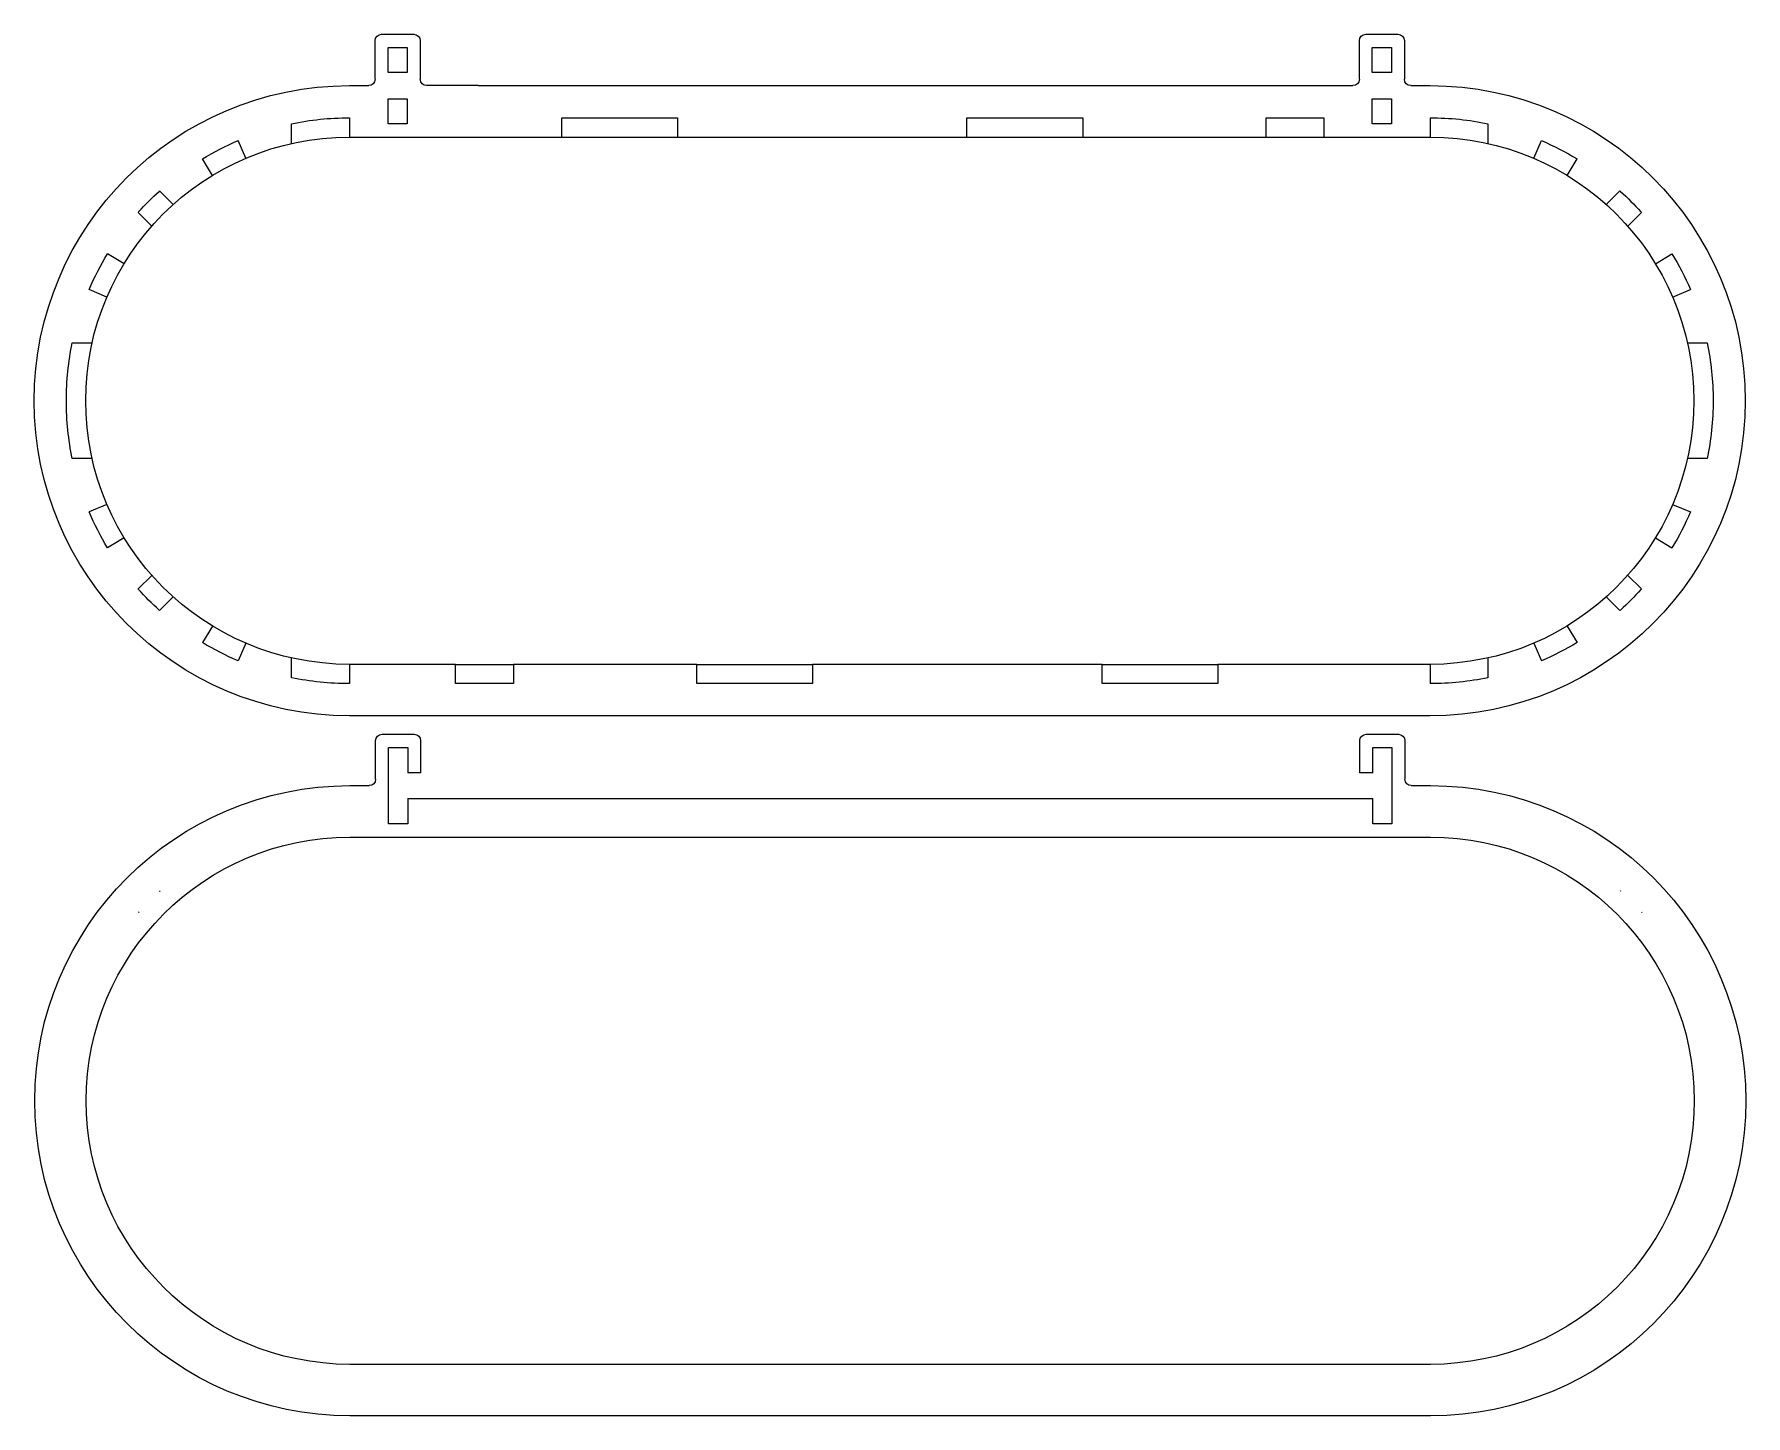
# Model space of a CAD drawing. Header units: millimetres. Extents: x -1381 to 521, y -496 to 496.
# Drawn here: x 20.6 to 286.7, y 20.4 to 235.2 of the extents above; entities that cross this region are included whole.
import ezdxf

# ---------------------------------------------------------------- set-up
doc = ezdxf.new("R2010")
doc.units = ezdxf.units.MM
doc.header["$MEASUREMENT"] = 0
doc.layers.add('layer 1', color=7, linetype='Continuous')

msp = doc.modelspace()

# ---------------------------------------------------------------- linework, layer by layer
at = {"layer": 'layer 1', "color": 250, "lineweight": 9}
for points in [[(73.5762, 234.2395), (73.5762, 234.7918), (74.0239, 235.2395), (74.5762, 235.2395)], [(73.5762, 228.2395), (73.5762, 228.2395), (73.5762, 234.2395), (73.5762, 234.2395)], [(74.5762, 235.2395), (74.5762, 235.2395), (79.5764, 235.2395), (79.5764, 235.2395)], [(80.5762, 234.2597), (80.5762, 234.2597), (80.5762, 228.2193), (80.5762, 228.2193)], [(226.5762, 234.2395), (226.5762, 234.7918), (227.0239, 235.2395), (227.5762, 235.2395)], [(226.5762, 228.2397), (226.5762, 228.2397), (226.5762, 234.2395), (226.5762, 234.2395)], [(227.5762, 235.2395), (227.5762, 235.2395), (232.5764, 235.2395), (232.5764, 235.2395)], [(233.5762, 234.2597), (233.5762, 234.2597), (233.5762, 228.2397), (233.5762, 228.2397)], [(69.5762, 227.2395), (69.5762, 227.2395), (72.5762, 227.2395), (72.5762, 227.2395)], [(73.5762, 228.2395), (73.5762, 227.6872), (73.1285, 227.2395), (72.5762, 227.2395)], [(89.5762, 227.2395), (89.5762, 227.2395), (81.576, 227.2395), (81.576, 227.2395)], [(89.5762, 227.2395), (89.5762, 227.2395), (217.5762, 227.2395), (217.5762, 227.2395)], [(217.5762, 227.2395), (217.5762, 227.2395), (225.5762, 227.2395), (225.5762, 227.2395)], [(226.5762, 228.2397), (226.5762, 227.6874), (226.1285, 227.2397), (225.5762, 227.2397)], [(234.5764, 227.2397), (234.0241, 227.2397), (233.5764, 227.6874), (233.5764, 228.2397)], [(234.5764, 227.2395), (234.5764, 227.2395), (237.5762, 227.2395), (237.5762, 227.2395)], [(60.5762, 221.3183), (63.4814, 221.9221), (66.4918, 222.2395), (69.5762, 222.2395)], [(60.5762, 218.2486), (60.5762, 218.2486), (60.5762, 221.3182), (60.5762, 221.3182)], [(69.5762, 222.2395), (69.5762, 222.2395), (69.5762, 219.2395), (69.5762, 219.2395)], [(237.5762, 222.2395), (240.6606, 222.2395), (243.6709, 221.922), (246.5762, 221.3182)], [(237.5762, 222.2395), (237.5762, 222.2395), (237.5762, 219.2395), (237.5762, 219.2395)], [(246.5762, 221.3182), (246.5762, 221.3182), (246.5762, 218.2486), (246.5762, 218.2486)], [(46.7115, 215.8397), (48.4859, 216.9211), (50.343, 217.8804), (52.2709, 218.7059)], [(53.4508, 215.9467), (53.4508, 215.9467), (52.2709, 218.7058), (52.2709, 218.7058)], [(69.5762, 219.2395), (69.5762, 219.2395), (73.5762, 219.2395), (73.5762, 219.2395)], [(73.5762, 219.2395), (73.5762, 219.2395), (89.5762, 219.2395), (89.5762, 219.2395)], [(89.5762, 219.2395), (89.5762, 219.2395), (102.5762, 219.2395), (102.5762, 219.2395)], [(102.5762, 219.2395), (102.5762, 219.2395), (120.5762, 219.2395), (120.5762, 219.2395)], [(120.5762, 219.2395), (120.5762, 219.2395), (165.5762, 219.2395), (165.5762, 219.2395)], [(165.5762, 219.2395), (165.5762, 219.2395), (183.5762, 219.2395), (183.5762, 219.2395)], [(183.5762, 219.2395), (183.5762, 219.2395), (212.0762, 219.2395), (212.0762, 219.2395)], [(212.0762, 219.2395), (212.0762, 219.2395), (221.0762, 219.2395), (221.0762, 219.2395)], [(221.0762, 219.2395), (221.0762, 219.2395), (233.5762, 219.2395), (233.5762, 219.2395)], [(233.5762, 219.2395), (233.5762, 219.2395), (237.5762, 219.2395), (237.5762, 219.2395)], [(253.7016, 215.9467), (253.7016, 215.9467), (254.8815, 218.7058), (254.8815, 218.7058)], [(254.8815, 218.7058), (256.8094, 217.8803), (258.6664, 216.9209), (260.4409, 215.8396)], [(48.2706, 213.276), (48.2706, 213.276), (46.7115, 215.8398), (46.7115, 215.8398)], [(258.8819, 213.276), (258.8819, 213.276), (260.4409, 215.8397), (260.4409, 215.8397)], [(36.807, 207.6029), (37.809, 208.7203), (38.8674, 209.7865), (39.9776, 210.7963)], [(39.9776, 210.7963), (39.9776, 210.7963), (40.0606, 210.8714), (40.0606, 210.8714)], [(42.233, 208.6992), (42.233, 208.6992), (40.0606, 210.8714), (40.0606, 210.8714)], [(264.9679, 208.7472), (264.9679, 208.7472), (267.0893, 210.8685), (267.0893, 210.8685)], [(267.1748, 210.7965), (267.1748, 210.7965), (267.0893, 210.8685), (267.0893, 210.8685)], [(267.1748, 210.7965), (268.285, 209.7866), (269.3434, 208.7206), (270.3454, 207.603)], [(36.807, 207.6029), (36.807, 207.6029), (36.7335, 207.5185), (36.7335, 207.5185)], [(270.3454, 207.603), (270.3454, 207.603), (270.4194, 207.5186), (270.4194, 207.5186)], [(36.7335, 207.5185), (36.7335, 207.5185), (38.9059, 205.3462), (38.9059, 205.3462)], [(270.4194, 207.5186), (270.4194, 207.5186), (268.295, 205.3944), (268.295, 205.3944)], [(29.11, 195.5447), (29.9355, 197.4725), (30.8948, 199.3296), (31.9762, 201.1041)], [(34.5398, 199.5451), (34.5398, 199.5451), (31.9761, 201.1041), (31.9761, 201.1041)], [(272.6127, 199.5451), (272.6127, 199.5451), (275.1764, 201.1041), (275.1764, 201.1041)], [(275.1764, 201.1041), (276.2578, 199.3297), (277.2171, 197.4726), (278.0426, 195.5447)], [(31.869, 194.3648), (31.869, 194.3648), (29.1099, 195.5447), (29.1099, 195.5447)], [(275.2834, 194.3648), (275.2834, 194.3648), (278.0425, 195.5447), (278.0425, 195.5447)], [(26.4975, 187.2394), (26.4975, 187.2394), (29.5671, 187.2394), (29.5671, 187.2394)], [(277.5853, 187.2394), (277.5853, 187.2394), (280.6549, 187.2394), (280.6549, 187.2394)], [(29.5671, 169.2394), (29.5671, 169.2394), (26.4975, 169.2394), (26.4975, 169.2394)], [(280.6549, 169.2394), (280.6549, 169.2394), (277.5853, 169.2394), (277.5853, 169.2394)], [(31.869, 162.114), (31.869, 162.114), (29.1098, 160.9341), (29.1098, 160.9341)], [(31.976, 155.3747), (30.8946, 157.1491), (29.9353, 159.0062), (29.1098, 160.9341)], [(278.0425, 160.9341), (277.217, 159.0062), (276.2577, 157.1492), (275.1763, 155.3747)], [(275.2834, 162.114), (275.2834, 162.114), (278.0425, 160.9341), (278.0425, 160.9341)], [(34.5398, 156.9337), (34.5398, 156.9337), (31.976, 155.3747), (31.976, 155.3747)], [(272.6127, 156.9337), (272.6127, 156.9337), (275.1764, 155.3747), (275.1764, 155.3747)], [(39.9776, 145.6824), (38.8674, 146.6923), (37.809, 147.7583), (36.807, 148.8758)], [(270.3454, 148.8758), (269.3434, 147.7584), (268.285, 146.6923), (267.1748, 145.6824)], [(48.2705, 143.203), (48.2705, 143.203), (46.7115, 140.6392), (46.7115, 140.6392)], [(258.8819, 143.2029), (258.8819, 143.2029), (260.4409, 140.6392), (260.4409, 140.6392)], [(52.2709, 137.7731), (50.343, 138.5986), (48.486, 139.5579), (46.7115, 140.6393)], [(53.4508, 140.5323), (53.4508, 140.5323), (52.2709, 137.7731), (52.2709, 137.7731)], [(253.7016, 140.5322), (253.7016, 140.5322), (254.8815, 137.7731), (254.8815, 137.7731)], [(260.4409, 140.6392), (258.6665, 139.5578), (256.8094, 138.5985), (254.8815, 137.773)], [(60.5762, 135.1607), (60.5762, 135.1607), (60.5762, 138.2303), (60.5762, 138.2303)], [(86.0762, 137.2394), (86.0762, 137.2394), (69.5762, 137.2394), (69.5762, 137.2394)], [(69.5762, 137.2394), (69.5762, 137.2394), (69.5762, 134.2394), (69.5762, 134.2394)], [(86.0762, 137.2394), (86.0762, 137.2394), (95.0762, 137.2394), (95.0762, 137.2394)], [(123.5762, 137.2394), (123.5762, 137.2394), (95.0762, 137.2394), (95.0762, 137.2394)], [(123.5762, 137.2394), (123.5762, 137.2394), (141.5762, 137.2394), (141.5762, 137.2394)], [(186.5762, 137.2394), (186.5762, 137.2394), (141.5762, 137.2394), (141.5762, 137.2394)], [(186.5762, 137.2394), (186.5762, 137.2394), (204.5762, 137.2394), (204.5762, 137.2394)], [(237.5762, 137.2394), (237.5762, 137.2394), (204.5762, 137.2394), (204.5762, 137.2394)], [(237.5762, 137.2394), (237.5762, 137.2394), (237.5762, 134.2394), (237.5762, 134.2394)], [(246.5762, 138.2303), (246.5762, 138.2303), (246.5762, 135.1607), (246.5762, 135.1607)], [(69.5762, 134.2394), (66.4918, 134.2394), (63.4815, 134.5569), (60.5762, 135.1607)], [(246.5762, 135.1606), (243.671, 134.5568), (240.6606, 134.2394), (237.5762, 134.2394)], [(237.5762, 129.2394), (237.5762, 129.2394), (69.5762, 129.2394), (69.5762, 129.2394)], [(73.6502, 125.376), (73.6502, 125.9283), (74.0979, 126.376), (74.6502, 126.376)], [(73.6502, 119.376), (73.6502, 119.376), (73.6502, 125.376), (73.6502, 125.376)], [(74.6502, 126.376), (74.6502, 126.376), (79.6504, 126.376), (79.6504, 126.376)], [(80.6502, 125.3962), (80.6502, 125.3962), (80.6502, 120.376), (80.6502, 120.376)], [(226.6502, 125.376), (226.6502, 125.9283), (227.0979, 126.376), (227.6502, 126.376)], [(226.6502, 120.376), (226.6502, 120.376), (226.6502, 125.376), (226.6502, 125.376)], [(227.6502, 126.376), (227.6502, 126.376), (232.6504, 126.376), (232.6504, 126.376)], [(233.6502, 125.3962), (233.6502, 125.3962), (233.6502, 119.3762), (233.6502, 119.3762)], [(78.6502, 120.4259), (78.6502, 120.4259), (78.6502, 120.376), (78.6502, 120.376)], [(80.6502, 120.376), (80.6502, 120.376), (78.6502, 120.376), (78.6502, 120.376)], [(228.6502, 120.376), (228.6502, 120.376), (226.6502, 120.376), (226.6502, 120.376)], [(228.6502, 120.376), (228.6502, 120.376), (228.6502, 120.4259), (228.6502, 120.4259)], [(69.6502, 118.376), (69.6502, 118.376), (72.6502, 118.376), (72.6502, 118.376)], [(73.6502, 119.376), (73.6502, 118.8237), (73.2025, 118.376), (72.6502, 118.376)], [(234.6504, 118.3762), (234.0981, 118.3762), (233.6504, 118.8239), (233.6504, 119.3762)], [(234.6504, 118.376), (234.6504, 118.376), (237.6502, 118.376), (237.6502, 118.376)], [(78.6502, 116.376), (78.6502, 116.376), (228.6502, 116.376), (228.6502, 116.376)], [(69.6502, 110.376), (69.6502, 110.376), (73.6502, 110.376), (73.6502, 110.376)], [(73.6502, 110.376), (73.6502, 110.376), (89.6502, 110.376), (89.6502, 110.376)], [(89.6502, 110.376), (89.6502, 110.376), (217.6502, 110.376), (217.6502, 110.376)], [(217.6502, 110.376), (217.6502, 110.376), (233.6502, 110.376), (233.6502, 110.376)], [(233.6502, 110.376), (233.6502, 110.376), (237.6502, 110.376), (237.6502, 110.376)], [(40.0516, 101.9329), (40.0516, 101.9329), (40.1346, 102.0079), (40.1346, 102.0079)], [(267.2488, 101.933), (267.2488, 101.933), (267.1633, 102.005), (267.1633, 102.005)], [(36.881, 98.7395), (36.881, 98.7395), (36.8075, 98.6551), (36.8075, 98.6551)], [(270.4194, 98.7396), (270.4194, 98.7396), (270.4934, 98.6552), (270.4934, 98.6552)], [(237.6502, 28.376), (237.6502, 28.376), (69.6502, 28.376), (69.6502, 28.376)], [(237.6502, 20.376), (237.6502, 20.376), (69.6502, 20.376), (69.6502, 20.376)]]:
    msp.add_open_spline(points, degree=3, dxfattribs=at)
for points, knots in [([(79.5764, 235.2395), (80.1287, 235.2395), (80.5764, 234.7918), (80.5764, 234.2395), (80.5764, 234.2395), (80.5764, 234.2327), (80.5763, 234.2259), (80.5762, 234.2193)], [0, 0, 0, 0, 0.33333333, 0.33333333, 0.33333333, 0.33333333, 1, 1, 1, 1]), ([(232.5764, 235.2395), (233.1287, 235.2395), (233.5764, 234.7918), (233.5764, 234.2395), (233.5764, 234.2395), (233.5764, 234.2327), (233.5763, 234.2259), (233.5762, 234.2193)], [0, 0, 0, 0, 0.33333333, 0.33333333, 0.33333333, 0.33333333, 1, 1, 1, 1]), ([(75.5762, 229.2895), (75.5762, 229.2895), (78.5762, 229.2895), (78.5762, 229.2895), (78.5762, 229.2895), (78.5762, 229.2895), (78.5762, 233.1895), (78.5762, 233.1895), (78.5762, 233.1895), (78.5762, 233.1895), (75.5762, 233.1895), (75.5762, 233.1895), (75.5762, 233.1895), (75.5762, 233.1895), (75.5762, 229.2895), (75.5762, 229.2895), (75.5762, 229.2895), (75.5762, 229.2895), (75.5762, 229.2895), (75.5762, 229.2895)], [0, 0, 0, 0, 0.16666667, 0.16666667, 0.16666667, 0.16666667, 0.33333333, 0.33333333, 0.33333333, 0.33333333, 0.5, 0.5, 0.5, 0.5, 0.66666667, 0.66666667, 0.66666667, 0.66666667, 1, 1, 1, 1]), ([(228.5762, 229.2895), (228.5762, 229.2895), (231.5762, 229.2895), (231.5762, 229.2895), (231.5762, 229.2895), (231.5762, 229.2895), (231.5762, 233.1895), (231.5762, 233.1895), (231.5762, 233.1895), (231.5762, 233.1895), (228.5762, 233.1895), (228.5762, 233.1895), (228.5762, 233.1895), (228.5762, 233.1895), (228.5762, 229.2895), (228.5762, 229.2895), (228.5762, 229.2895), (228.5762, 229.2895), (228.5762, 229.2895), (228.5762, 229.2895)], [0, 0, 0, 0, 0.16666667, 0.16666667, 0.16666667, 0.16666667, 0.33333333, 0.33333333, 0.33333333, 0.33333333, 0.5, 0.5, 0.5, 0.5, 0.66666667, 0.66666667, 0.66666667, 0.66666667, 1, 1, 1, 1]), ([(69.5762, 129.2394), (42.5143, 129.2394), (20.5762, 151.1775), (20.5762, 178.2394), (20.5762, 178.2394), (20.5762, 205.3013), (42.5143, 227.2395), (69.5762, 227.2395)], [0, 0, 0, 0, 0.33333333, 0.33333333, 0.33333333, 0.33333333, 1, 1, 1, 1]), ([(81.576, 227.2395), (81.0237, 227.2395), (80.576, 227.6872), (80.576, 228.2395), (80.576, 228.2395), (80.576, 228.2463), (80.5761, 228.2531), (80.5762, 228.2597)], [0, 0, 0, 0, 0.33333333, 0.33333333, 0.33333333, 0.33333333, 1, 1, 1, 1]), ([(237.5762, 227.2395), (264.6381, 227.2395), (286.5762, 205.3013), (286.5762, 178.2394), (286.5762, 178.2394), (286.5762, 151.1775), (264.6381, 129.2394), (237.5762, 129.2394)], [0, 0, 0, 0, 0.33333333, 0.33333333, 0.33333333, 0.33333333, 1, 1, 1, 1]), ([(75.5762, 221.2895), (75.5762, 221.2895), (78.5762, 221.2895), (78.5762, 221.2895), (78.5762, 221.2895), (78.5762, 221.2895), (78.5762, 225.1895), (78.5762, 225.1895), (78.5762, 225.1895), (78.5762, 225.1895), (75.5762, 225.1895), (75.5762, 225.1895), (75.5762, 225.1895), (75.5762, 225.1895), (75.5762, 221.2895), (75.5762, 221.2895), (75.5762, 221.2895), (75.5762, 221.2895), (75.5762, 221.2895), (75.5762, 221.2895)], [0, 0, 0, 0, 0.16666667, 0.16666667, 0.16666667, 0.16666667, 0.33333333, 0.33333333, 0.33333333, 0.33333333, 0.5, 0.5, 0.5, 0.5, 0.66666667, 0.66666667, 0.66666667, 0.66666667, 1, 1, 1, 1]), ([(228.5762, 221.2895), (228.5762, 221.2895), (231.5762, 221.2895), (231.5762, 221.2895), (231.5762, 221.2895), (231.5762, 221.2895), (231.5762, 225.1895), (231.5762, 225.1895), (231.5762, 225.1895), (231.5762, 225.1895), (228.5762, 225.1895), (228.5762, 225.1895), (228.5762, 225.1895), (228.5762, 225.1895), (228.5762, 221.2895), (228.5762, 221.2895), (228.5762, 221.2895), (228.5762, 221.2895), (228.5762, 221.2895), (228.5762, 221.2895)], [0, 0, 0, 0, 0.16666667, 0.16666667, 0.16666667, 0.16666667, 0.33333333, 0.33333333, 0.33333333, 0.33333333, 0.5, 0.5, 0.5, 0.5, 0.66666667, 0.66666667, 0.66666667, 0.66666667, 1, 1, 1, 1]), ([(102.5762, 219.2395), (102.5762, 219.2395), (102.5762, 222.2395), (102.5762, 222.2395), (102.5762, 222.2395), (102.5762, 222.2395), (120.5762, 222.2395), (120.5762, 222.2395), (120.5762, 222.2395), (120.5762, 222.2395), (120.5762, 219.2395), (120.5762, 219.2395)], [0, 0, 0, 0, 0.25, 0.25, 0.25, 0.25, 0.5, 0.5, 0.5, 0.5, 1, 1, 1, 1]), ([(165.5762, 219.2395), (165.5762, 219.2395), (165.5762, 222.2395), (165.5762, 222.2395), (165.5762, 222.2395), (165.5762, 222.2395), (183.5762, 222.2395), (183.5762, 222.2395), (183.5762, 222.2395), (183.5762, 222.2395), (183.5762, 219.2395), (183.5762, 219.2395)], [0, 0, 0, 0, 0.25, 0.25, 0.25, 0.25, 0.5, 0.5, 0.5, 0.5, 1, 1, 1, 1]), ([(212.0762, 219.2395), (212.0762, 219.2395), (212.0762, 222.2395), (212.0762, 222.2395), (212.0762, 222.2395), (212.0762, 222.2395), (221.0762, 222.2395), (221.0762, 222.2395), (221.0762, 222.2395), (221.0762, 222.2395), (221.0762, 219.2395), (221.0762, 219.2395)], [0, 0, 0, 0, 0.25, 0.25, 0.25, 0.25, 0.5, 0.5, 0.5, 0.5, 1, 1, 1, 1]), ([(69.5762, 137.2394), (46.9324, 137.2394), (28.5762, 155.5957), (28.5762, 178.2394), (28.5762, 178.2394), (28.5762, 200.8831), (46.9324, 219.2395), (69.5762, 219.2395)], [0, 0, 0, 0, 0.33333333, 0.33333333, 0.33333333, 0.33333333, 1, 1, 1, 1]), ([(237.5762, 219.2395), (260.22, 219.2395), (278.5762, 200.8831), (278.5762, 178.2394), (278.5762, 178.2394), (278.5762, 155.5957), (260.22, 137.2394), (237.5762, 137.2394)], [0, 0, 0, 0, 0.33333333, 0.33333333, 0.33333333, 0.33333333, 1, 1, 1, 1]), ([(26.4974, 169.2394), (25.8936, 172.1446), (25.5762, 175.155), (25.5762, 178.2394), (25.5762, 178.2394), (25.5762, 181.3238), (25.8937, 184.3341), (26.4975, 187.2394)], [0, 0, 0, 0, 0.33333333, 0.33333333, 0.33333333, 0.33333333, 1, 1, 1, 1]), ([(280.655, 187.2394), (281.2588, 184.3342), (281.5762, 181.3238), (281.5762, 178.2394), (281.5762, 178.2394), (281.5762, 175.155), (281.2587, 172.1447), (280.6549, 169.2394)], [0, 0, 0, 0, 0.33333333, 0.33333333, 0.33333333, 0.33333333, 1, 1, 1, 1]), ([(36.8066, 148.8753), (36.8066, 148.8753), (36.7337, 148.9592), (36.7337, 148.9592), (36.7337, 148.9592), (36.7337, 148.9592), (38.8581, 151.0835), (38.8581, 151.0835)], [0, 0, 0, 0, 0.33333333, 0.33333333, 0.33333333, 0.33333333, 1, 1, 1, 1]), ([(270.3454, 148.8758), (270.3454, 148.8758), (270.4183, 148.9597), (270.4183, 148.9597), (270.4183, 148.9597), (270.4183, 148.9597), (268.2939, 151.084), (268.2939, 151.084)], [0, 0, 0, 0, 0.33333333, 0.33333333, 0.33333333, 0.33333333, 1, 1, 1, 1]), ([(39.9772, 145.6819), (39.9772, 145.6819), (40.0638, 145.6094), (40.0638, 145.6094), (40.0638, 145.6094), (40.0638, 145.6094), (42.1852, 147.7306), (42.1852, 147.7306)], [0, 0, 0, 0, 0.33333333, 0.33333333, 0.33333333, 0.33333333, 1, 1, 1, 1]), ([(267.1748, 145.6824), (267.1748, 145.6824), (267.0882, 145.6099), (267.0882, 145.6099), (267.0882, 145.6099), (267.0882, 145.6099), (264.9668, 147.7311), (264.9668, 147.7311)], [0, 0, 0, 0, 0.33333333, 0.33333333, 0.33333333, 0.33333333, 1, 1, 1, 1]), ([(95.0762, 137.2394), (95.0762, 137.2394), (95.0762, 134.2394), (95.0762, 134.2394), (95.0762, 134.2394), (95.0762, 134.2394), (86.0762, 134.2394), (86.0762, 134.2394), (86.0762, 134.2394), (86.0762, 134.2394), (86.0762, 137.2394), (86.0762, 137.2394)], [0, 0, 0, 0, 0.25, 0.25, 0.25, 0.25, 0.5, 0.5, 0.5, 0.5, 1, 1, 1, 1]), ([(141.5762, 137.2394), (141.5762, 137.2394), (141.5762, 134.2394), (141.5762, 134.2394), (141.5762, 134.2394), (141.5762, 134.2394), (123.5762, 134.2394), (123.5762, 134.2394), (123.5762, 134.2394), (123.5762, 134.2394), (123.5762, 137.2394), (123.5762, 137.2394)], [0, 0, 0, 0, 0.25, 0.25, 0.25, 0.25, 0.5, 0.5, 0.5, 0.5, 1, 1, 1, 1]), ([(204.5762, 137.2394), (204.5762, 137.2394), (204.5762, 134.2394), (204.5762, 134.2394), (204.5762, 134.2394), (204.5762, 134.2394), (186.5762, 134.2394), (186.5762, 134.2394), (186.5762, 134.2394), (186.5762, 134.2394), (186.5762, 137.2394), (186.5762, 137.2394)], [0, 0, 0, 0, 0.25, 0.25, 0.25, 0.25, 0.5, 0.5, 0.5, 0.5, 1, 1, 1, 1]), ([(79.6504, 126.376), (80.2027, 126.376), (80.6504, 125.9283), (80.6504, 125.376), (80.6504, 125.376), (80.6504, 125.3692), (80.6503, 125.3624), (80.6502, 125.3558)], [0, 0, 0, 0, 0.33333333, 0.33333333, 0.33333333, 0.33333333, 1, 1, 1, 1]), ([(232.6504, 126.376), (233.2027, 126.376), (233.6504, 125.9283), (233.6504, 125.376), (233.6504, 125.376), (233.6504, 125.3692), (233.6503, 125.3624), (233.6502, 125.3558)], [0, 0, 0, 0, 0.33333333, 0.33333333, 0.33333333, 0.33333333, 1, 1, 1, 1]), ([(75.6502, 120.426), (75.6502, 120.426), (75.6502, 124.326), (75.6502, 124.326), (75.6502, 124.326), (75.6502, 124.326), (78.6502, 124.326), (78.6502, 124.326), (78.6502, 124.326), (78.6502, 124.326), (78.6502, 120.426), (78.6502, 120.426)], [0, 0, 0, 0, 0.25, 0.25, 0.25, 0.25, 0.5, 0.5, 0.5, 0.5, 1, 1, 1, 1]), ([(228.6502, 120.426), (228.6502, 120.426), (228.6502, 124.326), (228.6502, 124.326), (228.6502, 124.326), (228.6502, 124.326), (231.6502, 124.326), (231.6502, 124.326), (231.6502, 124.326), (231.6502, 124.326), (231.6502, 120.426), (231.6502, 120.426)], [0, 0, 0, 0, 0.25, 0.25, 0.25, 0.25, 0.5, 0.5, 0.5, 0.5, 1, 1, 1, 1]), ([(78.6502, 116.376), (78.6502, 116.376), (78.6502, 112.4259), (78.6502, 112.4259), (78.6502, 112.4259), (78.6502, 112.4259), (75.6502, 112.4259), (75.6502, 112.4259), (75.6502, 112.4259), (75.6502, 112.4259), (75.6502, 120.4259), (75.6502, 120.4259)], [0, 0, 0, 0, 0.25, 0.25, 0.25, 0.25, 0.5, 0.5, 0.5, 0.5, 1, 1, 1, 1]), ([(231.6502, 120.4259), (231.6502, 120.4259), (231.6502, 112.4259), (231.6502, 112.4259), (231.6502, 112.4259), (231.6502, 112.4259), (228.6502, 112.4259), (228.6502, 112.4259), (228.6502, 112.4259), (228.6502, 112.4259), (228.6502, 116.376), (228.6502, 116.376)], [0, 0, 0, 0, 0.25, 0.25, 0.25, 0.25, 0.5, 0.5, 0.5, 0.5, 1, 1, 1, 1]), ([(69.6502, 20.376), (42.5883, 20.376), (20.6502, 42.3141), (20.6502, 69.376), (20.6502, 69.376), (20.6502, 96.4379), (42.5883, 118.376), (69.6502, 118.376)], [0, 0, 0, 0, 0.33333333, 0.33333333, 0.33333333, 0.33333333, 1, 1, 1, 1]), ([(237.6502, 118.376), (264.7121, 118.376), (286.6502, 96.4379), (286.6502, 69.376), (286.6502, 69.376), (286.6502, 42.3141), (264.7121, 20.376), (237.6502, 20.376)], [0, 0, 0, 0, 0.33333333, 0.33333333, 0.33333333, 0.33333333, 1, 1, 1, 1]), ([(69.6502, 28.376), (47.0064, 28.376), (28.6502, 46.7323), (28.6502, 69.376), (28.6502, 69.376), (28.6502, 92.0197), (47.0064, 110.376), (69.6502, 110.376)], [0, 0, 0, 0, 0.33333333, 0.33333333, 0.33333333, 0.33333333, 1, 1, 1, 1]), ([(237.6502, 110.376), (260.294, 110.376), (278.6502, 92.0197), (278.6502, 69.376), (278.6502, 69.376), (278.6502, 46.7323), (260.294, 28.376), (237.6502, 28.376)], [0, 0, 0, 0, 0.33333333, 0.33333333, 0.33333333, 0.33333333, 1, 1, 1, 1])]:
    msp.add_open_spline(points, degree=3, knots=knots, dxfattribs=at)

doc.saveas('drawing.dxf')
